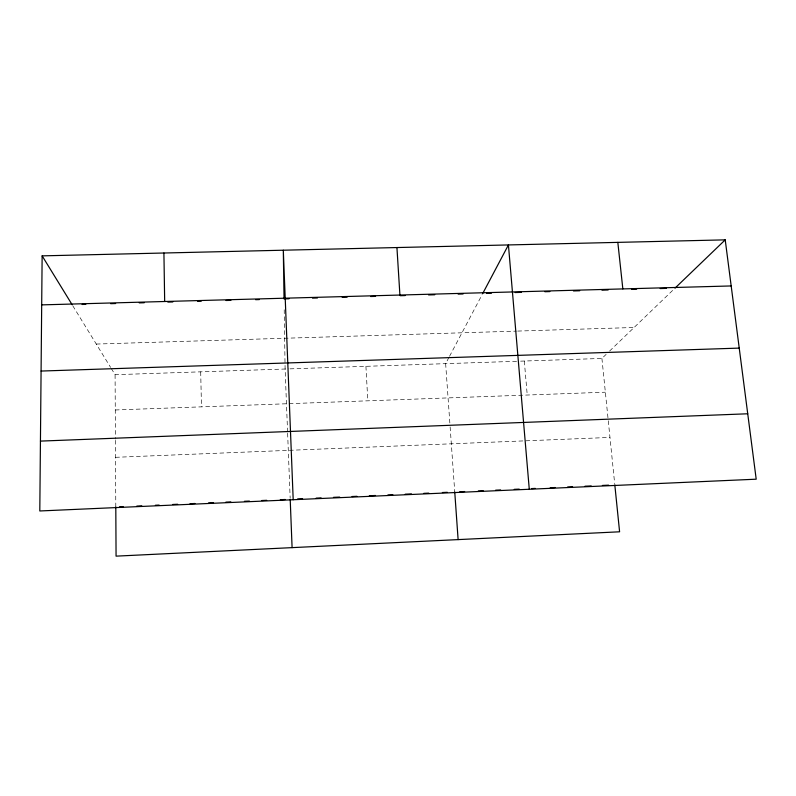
<?xml version="1.0" encoding="UTF-8"?>
<svg xmlns="http://www.w3.org/2000/svg" width="796" height="796" viewBox="0 0 796 796"><rect width="100%" height="100%" fill="white"/><g stroke="black" fill="none" stroke-linecap="round" stroke-linejoin="round"><path stroke-width="0.6" stroke-dasharray="3.98 2.98" d="M448.964 357.374L445.641 363.663L450.038 425.691M449.521 356.329L482.197 294.53M520.614 361.155L601.915 358.439L606.164 354.349M609.567 351.086L673.277 289.804M115.529 457.312L609.965 437.432M115.271 409.98L605.358 392.199M111.261 368.468L115.082 374.697L288.789 368.896M290.013 368.856L519.38 361.195M96.276 344.061L516.455 331.116M517.698 331.076L634.094 327.494M72.774 305.773L110.624 367.424M601.915 358.439L614.681 483.67M524.295 361.036L527.241 395.035M450.128 426.895L454.745 491.978M365.921 366.319L367.822 400.816M287.575 431.969L285.107 369.016L284.172 307.475M287.625 433.193L290.152 498.047M200.691 371.832L201.478 406.855M115.082 374.697L115.43 439.103M115.44 440.317L115.798 506.992"/><path stroke-width="1.19" d="M42.138 255.864L39.8 510.972L756.2 479.192L725.216 239.855L42.138 255.864L72.138 304.729M482.774 293.435L508.425 244.939L529.28 489.261M675.008 288.142L725.216 239.855M119.509 506.833L123.221 506.664M136.832 506.067L141.778 505.848M155.389 505.241L159.101 505.072M172.712 504.475L177.657 504.256M190.025 503.709L194.97 503.49M208.582 502.883L213.527 502.664M225.895 502.117L230.84 501.898M244.442 501.291L249.397 501.072M261.755 500.525L266.71 500.306M280.311 499.709L285.257 499.49M297.624 498.943L302.57 498.724M316.171 498.117L321.116 497.898M333.474 497.351L339.663 497.082M352.021 496.525L356.966 496.306M369.334 495.759L375.523 495.49M387.901 494.943L392.846 494.724M405.224 494.177L411.413 493.898M423.79 493.351L428.745 493.132M442.367 492.525L447.312 492.306M459.7 491.759L464.655 491.54M478.296 490.933L483.252 490.714M495.649 490.167L500.614 489.948M514.246 489.341L519.211 489.122M531.599 488.575L535.32 488.406M550.225 487.749L555.19 487.53M567.618 486.983L572.583 486.754M585 486.207L591.209 485.938M602.393 485.441L608.602 485.162M40.437 441.103L747.733 413.781M41.084 371.055L739.225 348.101M41.691 304.878L731.186 285.943M82.078 304.46L85.809 304.361M110.664 303.674L115.639 303.535M139.25 302.888L144.225 302.749M167.837 302.102L172.802 301.963M197.557 301.286L201.259 301.177M225.974 300.5L230.91 300.361M255.625 299.684L259.337 299.585M288.988 298.769L284.043 298.898L283.306 250.213L293.197 499.729M312.5 298.122L317.445 297.983M342.18 297.306L347.136 297.167M370.637 296.52L375.583 296.381M400.259 295.704L405.184 295.565M428.586 294.928L434.745 294.759M458.138 294.112L463.073 293.973M486.505 293.336L491.47 293.197M515.082 292.55L521.29 292.371M544.892 291.724L549.867 291.585M573.468 290.938L579.687 290.769M601.965 290.152L608.154 289.983M631.676 289.336L636.631 289.197M660.153 288.55L666.342 288.381M617.825 242.372L622.84 288.918M614.81 484.883L619.596 531.798L116.067 556.145L115.798 506.992M454.745 491.978L458.118 539.608M396.935 247.546L399.91 295.047M290.202 499.271L292.092 547.638M163.926 253.009L164.672 301.505"/></g></svg>
